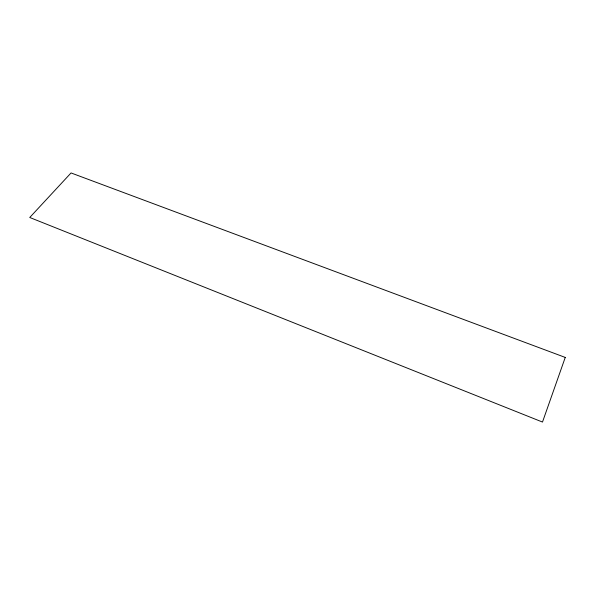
<?xml version="1.0" encoding="UTF-8"?>
<svg xmlns="http://www.w3.org/2000/svg" width="595" height="595" viewBox="0 0 595 595"><rect width="100%" height="100%" fill="white"/><g stroke="black" fill="none" stroke-linecap="round" stroke-linejoin="round"><path stroke-width="0.89" d="M565.25 357.424L542.491 422.056L29.75 217.487L71.05 172.944L565.25 357.424"/></g></svg>
